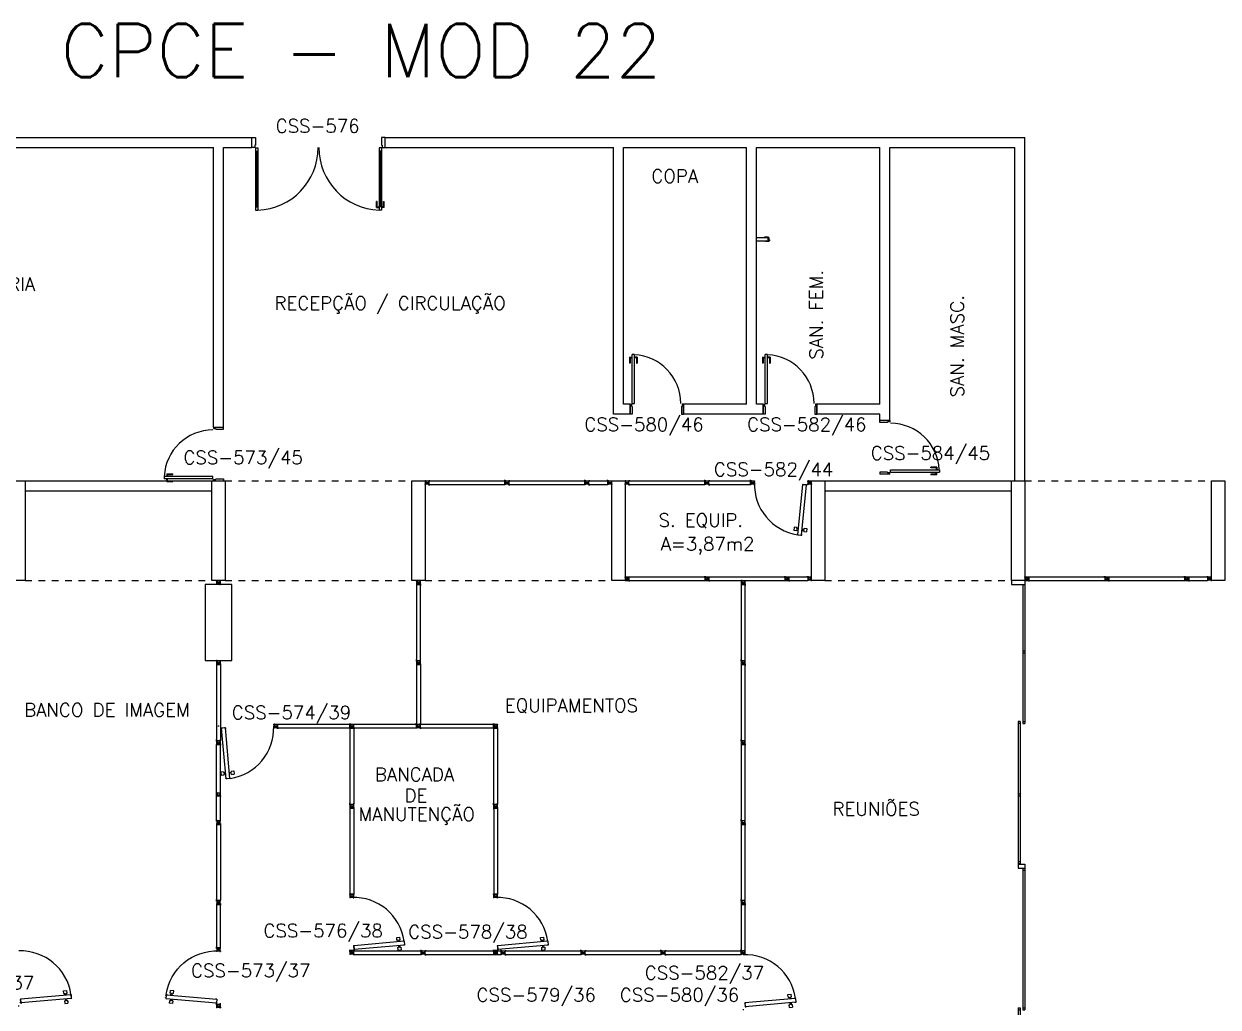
# Model space of a CAD drawing. Extents: x 0 to 244, y -71 to 76.
# Drawn here: x 102.15 to 120.07, y -17.63 to -2.88 of the extents above; entities that cross this region are included whole.
import ezdxf
from ezdxf.enums import TextEntityAlignment as Align

# ---------------------------------------------------------------- set-up
doc = ezdxf.new("R2010")
doc.units = 0
doc.header["$LTSCALE"] = 0.01
doc.header["$MEASUREMENT"] = 0
doc.linetypes.add('HIDDEN2', pattern=[0.1875, 0.125, -0.0625])
doc.layers.get('0').update_dxf_attribs({"linetype": 'CONTINUOUS'})
for name, color, linetype in [('ALV', 2, 'CONTINUOUS'), ('DIV', 2, 'CONTINUOUS'), ('ESQ', 1, 'CONTINUOUS'), ('ESTR', 3, 'CONTINUOUS'), ('MARCO', 3, 'CONTINUOUS'), ('PROJ', 1, 'HIDDEN2'), ('TEXTO', 2, 'CONTINUOUS'), ('TEXTO-ENDEREÇO', 2, 'CONTINUOUS'), ('USO', 2, 'CONTINUOUS')]:
    doc.layers.add(name, color=color, linetype=linetype)
doc.layers.get('0').freeze()
doc.styles.add('1', font='romans.shx')
doc.styles.add('UNB-100', font='simplex.shx', dxfattribs={"height": 0.2})
doc.styles.add('UNB-100-1', font='simplex.shx', dxfattribs={"height": 0.2})

# ---------------------------------------------------------------- blocks, each defined once
blk = doc.blocks.new('PILAR-SSN')
blk.add_lwpolyline([(0.197, -26.452), (0.197, -27.952), (-0.003, -27.952), (-0.003, -26.452)], close=True)
blk = doc.blocks.new('PLXD-SSN')
at = {"color": 2}
for p, q in [((-0.194, 0.727), (-0.233, 0.723)), ((-0.229, 0.673), (-0.233, 0.723)), ((-0.192, 0.712), (-0.194, 0.727)), ((-0.172, 0.786), (-0.161, 0.787)), ((-0.172, 0.786), (-0.171, 0.772)), ((-0.169, 0.772), (-0.171, 0.772)), ((-0.17, 0.784), (-0.114, 0.789)), ((-0.17, 0.784), (-0.103, 0.028)), ((-0.159, 0.792), (-0.161, 0.792)), ((-0.161, 0.792), (-0.161, 0.787)), ((-0.159, 0.792), (-0.159, 0.787)), ((-0.159, 0.787), (-0.126, 0.79)), ((-0.124, 0.795), (-0.126, 0.795)), ((-0.126, 0.795), (-0.126, 0.79)), ((-0.124, 0.795), (-0.124, 0.79)), ((-0.124, 0.79), (-0.112, 0.791)), ((-0.114, 0.789), (-0.046, 0.033)), ((-0.112, 0.791), (-0.11, 0.777)), ((-0.11, 0.777), (-0.112, 0.777)), ((-0.107, 0.719), (-0.079, 0.722)), ((-0.08, 0.737), (-0.041, 0.74)), ((-0.079, 0.722), (-0.08, 0.737)), ((-0.036, 0.691), (-0.041, 0.74)), ((-0.189, 0.677), (-0.229, 0.673)), ((-0.164, 0.714), (-0.192, 0.712)), ((-0.162, 0.694), (-0.19, 0.692)), ((-0.189, 0.677), (-0.19, 0.692)), ((-0.106, 0.7), (-0.077, 0.702)), ((-0.076, 0.687), (-0.077, 0.702)), ((-0.076, 0.687), (-0.036, 0.691)), ((-0.105, 0.026), (-0.106, 0.04)), ((-0.104, 0.04), (-0.106, 0.04)), ((-0.105, 0.026), (-0.093, 0.027)), ((-0.103, 0.028), (-0.046, 0.033)), ((-0.092, 0.022), (-0.093, 0.027)), ((-0.09, 0.022), (-0.092, 0.022)), ((-0.091, 0.027), (-0.058, 0.03)), ((-0.09, 0.022), (-0.091, 0.027)), ((-0.057, 0.025), (-0.058, 0.03)), ((-0.055, 0.025), (-0.057, 0.025)), ((-0.056, 0.03), (-0.044, 0.031)), ((-0.055, 0.025), (-0.056, 0.03)), ((-0.045, 0.045), (-0.047, 0.045)), ((-0.044, 0.031), (-0.045, 0.045))]:
    blk.add_line(p, q, dxfattribs=at)
for p, q in [((-0.008, 0), (0.006, 0)), ((0, 0.007), (0, -0.006))]:
    blk.add_line(p, q)
at = {"color": 1}
blk.add_arc((-0.064, 0.029), 0.764, 98.125, 182.1419, dxfattribs=at)
blk = doc.blocks.new('ESQCD-SSN')
for p, q in [((0, 0), (0, -0.06)), ((0.2, 0), (0.2, -2.143)), ((0, -0.06), (0.2, -0.06)), ((0.17, -0.06), (0.17, -2.143)), ((0.17, -1.056), (0.2, -1.056)), ((0.17, -1.086), (0.2, -1.086)), ((0.1, -2.113), (0.1, -4.253)), ((0.13, -2.113), (0.1, -2.113)), ((0.13, -2.143), (0.1, -2.143)), ((0.13, -2.113), (0.13, -4.253)), ((0.17, -2.113), (0.2, -2.113)), ((0.17, -2.143), (0.2, -2.143)), ((0.1, -3.199), (0.13, -3.199)), ((0.1, -3.229), (0.13, -3.229)), ((0.13, -4.223), (0.1, -4.223)), ((0.13, -4.253), (0.1, -4.253)), ((0.1, -4.256), (0.1, -4.316)), ((0.1, -4.256), (0.2, -4.256)), ((0.2, -4.256), (0.2, -6.443)), ((0.1, -4.316), (0.2, -4.316)), ((0.17, -4.316), (0.17, -6.443)), ((0.17, -4.346), (0.2, -4.346)), ((0.1, -6.413), (0.1, -8.571)), ((0.1, -6.413), (0.13, -6.413)), ((0.1, -6.443), (0.13, -6.443)), ((0.13, -6.413), (0.13, -8.571)), ((0.17, -6.413), (0.2, -6.413)), ((0.17, -6.443), (0.2, -6.443)), ((0.1, -7.485), (0.13, -7.485)), ((0.1, -7.515), (0.13, -7.515)), ((0.1, -8.541), (0.13, -8.541)), ((0.13, -8.571), (0.1, -8.571)), ((0.2, -8.541), (0.17, -8.541)), ((0.17, -8.541), (0.17, -10.694)), ((0.2, -8.571), (0.17, -8.571)), ((0.2, -8.541), (0.2, -10.694)), ((0.098, -10.694), (0.2, -10.694)), ((0.098, -10.755), (0.098, -10.694)), ((0.17, -10.664), (0.2, -10.664)), ((0.17, -10.694), (0.2, -10.694)), ((0.2, -10.694), (0.2, -10.755)), ((0.2, -10.755), (0.098, -10.755)), ((0.1, -10.755), (0.13, -10.755)), ((0.1, -10.755), (0.1, -12.882)), ((0.1, -10.785), (0.13, -10.785)), ((0.13, -10.755), (0.13, -12.882)), ((0.1, -11.77), (0.13, -11.77)), ((0.1, -11.8), (0.13, -11.8)), ((0.1, -12.852), (0.13, -12.852)), ((0.1, -12.882), (0.13, -12.882)), ((0.17, -12.852), (0.2, -12.852)), ((0.17, -12.852), (0.2, -12.852)), ((0.17, -12.852), (0.17, -14.95)), ((0.17, -12.882), (0.2, -12.882)), ((0.2, -12.852), (0.2, -12.887)), ((0.2, -12.887), (0.2, -15.019)), ((0, -14.95), (0, -15.019)), ((0.2, -14.95), (0, -14.95))]:
    blk.add_line(p, q)
blk = doc.blocks.new('DIV12-SSN')
for p, q in [((-0.005, 0), (0.005, 0)), ((0, -0.005), (0, 0.005)), ((0.024, 0.019), (0.028, 0.019)), ((0.024, 0.019), (0.024, 0.017)), ((0.024, 0.017), (0.028, 0.017)), ((0.028, 0.03), (0.043, 0.03)), ((0.028, 0.019), (0.028, 0.03)), ((0.028, -0.017), (0.028, 0.017)), ((0.03, 0.028), (1.169, 0.028)), ((0.03, -0.029), (0.03, 0.028)), ((0.043, 0.03), (0.043, 0.028)), ((1.157, 0.03), (1.157, 0.028)), ((1.171, 0.03), (1.157, 0.03)), ((1.169, -0.029), (1.169, 0.028)), ((1.171, 0.019), (1.171, 0.03)), ((1.176, 0.019), (1.171, 0.019)), ((1.176, 0.017), (1.171, 0.017)), ((1.171, -0.017), (1.171, 0.017)), ((1.176, 0.019), (1.176, 0.017)), ((1.195, 0), (1.205, 0)), ((1.2, -0.005), (1.2, 0.005)), ((0.024, -0.017), (0.028, -0.017)), ((0.024, -0.017), (0.024, -0.019)), ((0.024, -0.019), (0.028, -0.019)), ((0.028, -0.031), (0.028, -0.019)), ((0.028, -0.031), (0.043, -0.031)), ((0.03, -0.029), (1.169, -0.029)), ((0.043, -0.029), (0.043, -0.031)), ((1.157, -0.029), (1.157, -0.031)), ((1.171, -0.031), (1.157, -0.031)), ((1.176, -0.017), (1.171, -0.017)), ((1.176, -0.019), (1.171, -0.019)), ((1.171, -0.031), (1.171, -0.019)), ((1.176, -0.017), (1.176, -0.019))]:
    blk.add_line(p, q)
blk = doc.blocks.new('MTDIV-SSN')
for p, q in [((-0.0185, 0.0285), (-0.0285, 0.0285)), ((-0.0285, 0.0185), (-0.0285, 0.0285)), ((-0.0265, 0.0185), (-0.0285, 0.0185)), ((-0.0265, 0.0185), (-0.0265, 0.0265)), ((-0.0235, 0.0265), (-0.0265, 0.0265)), ((-0.0235, 0.0215), (-0.0235, 0.0265)), ((-0.0235, -0.0265), (-0.0235, 0.0265)), ((-0.0215, 0.0215), (-0.0235, 0.0215)), ((-0.0215, 0.0265), (-0.0215, 0.0235)), ((-0.0185, 0.0265), (-0.0215, 0.0265)), ((0.0215, 0.0235), (-0.0215, 0.0235)), ((-0.0215, 0.0215), (-0.0215, -0.0215)), ((0.0195, 0.0215), (-0.0195, 0.0215)), ((-0.0195, 0.0215), (-0.0195, -0.0195)), ((-0.0185, 0.0285), (-0.0185, 0.0265)), ((-0.0049, 0), (0.0049, 0)), ((0, 0.0049), (0, -0.0049)), ((0.0185, 0.0265), (0.0185, 0.0285)), ((0.0185, 0.0285), (0.0285, 0.0285)), ((0.0185, 0.0265), (0.0215, 0.0265)), ((0.0195, 0.0215), (0.0195, -0.0195)), ((0.0215, 0.0265), (0.0215, 0.0235)), ((0.0235, 0.0215), (0.0215, 0.0215)), ((0.0215, 0.0215), (0.0215, -0.0215)), ((0.0235, 0.0215), (0.0235, 0.0265)), ((0.0235, 0.0265), (0.0265, 0.0265)), ((0.0235, 0.0265), (0.0235, -0.0265)), ((0.0265, 0.0265), (0.0265, 0.0185)), ((0.0265, 0.0185), (0.0285, 0.0185)), ((0.0285, 0.0185), (0.0285, 0.0285)), ((-0.0285, -0.0185), (-0.0285, -0.0285)), ((-0.0265, -0.0185), (-0.0285, -0.0185)), ((-0.0185, -0.0285), (-0.0285, -0.0285)), ((-0.0265, -0.0265), (-0.0265, -0.0185)), ((-0.0235, -0.0265), (-0.0265, -0.0265)), ((-0.0235, -0.0215), (-0.0235, -0.0265)), ((-0.0075, -0.0215), (-0.0235, -0.0215)), ((-0.0215, -0.0265), (-0.0215, -0.0235)), ((0.0215, -0.0235), (-0.0215, -0.0235)), ((-0.0185, -0.0265), (-0.0215, -0.0265)), ((-0.0095, -0.0195), (-0.0195, -0.0195)), ((-0.0185, -0.0285), (-0.0185, -0.0265)), ((-0.0095, -0.0195), (-0.0095, -0.0115)), ((-0.0075, -0.0115), (-0.0095, -0.0115)), ((-0.0075, -0.0215), (-0.0075, -0.0115)), ((-0.0055, -0.0135), (-0.0075, -0.0135)), ((-0.0055, -0.0215), (-0.0055, -0.0135)), ((0.0055, -0.0215), (-0.0055, -0.0215)), ((0.0055, -0.0215), (0.0055, -0.0135)), ((0.0075, -0.0135), (0.0055, -0.0135)), ((0.0075, -0.0215), (0.0075, -0.0115)), ((0.0095, -0.0115), (0.0075, -0.0115)), ((0.0235, -0.0215), (0.0075, -0.0215)), ((0.0095, -0.0195), (0.0095, -0.0115)), ((0.0195, -0.0195), (0.0095, -0.0195)), ((0.0185, -0.0265), (0.0185, -0.0285)), ((0.0185, -0.0265), (0.0215, -0.0265)), ((0.0185, -0.0285), (0.0285, -0.0285)), ((0.0215, -0.0265), (0.0215, -0.0235)), ((0.0235, -0.0215), (0.0235, -0.0265)), ((0.0235, -0.0265), (0.0265, -0.0265)), ((0.0265, -0.0185), (0.0265, -0.0265)), ((0.0265, -0.0185), (0.0285, -0.0185)), ((0.0285, -0.0185), (0.0285, -0.0285))]:
    blk.add_line(p, q)
blk = doc.blocks.new('PE80-SSN')
at = {"color": 2}
for p, q in [((0.075, 0), (-0.075, 0)), ((-0.075, -0.03), (-0.075, 0)), ((0.075, 0), (0.075, -0.02)), ((0.04, -0.03), (-0.075, -0.03)), ((0.075, -0.02), (0.04, -0.02)), ((0.04, -0.03), (0.04, -0.02)), ((0.085, -0.03), (0.817, -0.03)), ((0.085, -0.03), (0.085, -0.065)), ((0.085, -0.065), (0.817, -0.065)), ((0.817, -0.065), (0.817, -0.03))]:
    blk.add_line(p, q, dxfattribs=at)
at = {"color": 1}
for p, q in [((0.777, 0.01), (0.687, 0.01)), ((0.687, 0), (0.687, 0.01)), ((0.777, 0.01), (0.777, -0.03)), ((0.767, 0), (0.687, 0)), ((0.767, -0.095), (0.687, -0.095)), ((0.687, -0.095), (0.687, -0.105)), ((0.777, -0.105), (0.687, -0.105)), ((0.767, 0), (0.767, -0.03)), ((0.767, -0.095), (0.767, -0.065)), ((0.777, -0.105), (0.777, -0.065))]:
    blk.add_line(p, q, dxfattribs=at)
for p, q in [((0.04, -0.771), (-0.075, -0.771)), ((-0.075, -0.771), (-0.075, -0.801)), ((0.075, -0.801), (-0.075, -0.801)), ((0.075, -0.802), (-0.075, -0.802)), ((0.04, -0.771), (0.04, -0.781)), ((0.075, -0.781), (0.04, -0.781)), ((0.075, -0.801), (0.075, -0.781))]:
    blk.add_line(p, q)
blk.add_arc((0.085, -0.03), 0.731, 270, 357.3429, dxfattribs=at)
blk = doc.blocks.new('PFDP-SSN')
for p, q in [((-1.945, 0.156), (-1.945, 1.09)), ((-1.945, 1.09), (-1.91, 1.09)), ((-1.91, 0.156), (-1.91, 1.09)), ((-0.09, 0.155), (-0.09, 1.09)), ((-0.055, 1.09), (-0.09, 1.09)), ((-0.055, 0.155), (-0.055, 1.09)), ((-1.945, 1.04), (-1.91, 1.04)), ((-1.928, 0.206), (-1.928, 1.04)), ((-0.055, 1.04), (-0.09, 1.04)), ((-0.072, 0.205), (-0.072, 1.04)), ((-1.945, 0.206), (-1.91, 0.206)), ((-0.055, 0.205), (-0.09, 0.205)), ((-1.955, 0.15), (-2, 0.15)), ((-2, 0.15), (-2, 0)), ((-2, 0), (-1.945, 0)), ((-1.955, 0.115), (-1.955, 0.15)), ((-1.945, 0.115), (-1.955, 0.115)), ((-1.945, 0.156), (-1.91, 0.156)), ((-1.945, 0), (-1.945, 0.115)), ((-0.055, 0.155), (-0.09, 0.155)), ((-0.055, 0), (-0.055, 0.115)), ((-0.055, 0.115), (-0.045, 0.115)), ((0, 0), (-0.055, 0)), ((-0.045, 0.115), (-0.045, 0.15)), ((-0.045, 0.15), (0, 0.15)), ((0, 0.15), (0, 0))]:
    blk.add_line(p, q)
for centre, start, end in [((-1.945, 0.15), 0, 87.8662), ((-0.055, 0.15), 92.1338, 180)]:
    blk.add_arc(centre, 0.94, start, end)
blk = doc.blocks.new('PLXE-SSN')
for p, q in [((0.043, 0.69), (0.048, 0.74)), ((0.121, 0.788), (0.047, 0.032)), ((0.087, 0.736), (0.048, 0.74)), ((0.086, 0.721), (0.087, 0.736)), ((0.114, 0.718), (0.086, 0.721)), ((0.178, 0.782), (0.103, 0.027)), ((0.119, 0.79), (0.118, 0.776)), ((0.118, 0.776), (0.12, 0.776)), ((0.131, 0.789), (0.119, 0.79)), ((0.178, 0.782), (0.121, 0.788)), ((0.131, 0.794), (0.133, 0.794)), ((0.131, 0.794), (0.131, 0.789)), ((0.133, 0.794), (0.133, 0.789)), ((0.166, 0.786), (0.133, 0.789)), ((0.166, 0.791), (0.168, 0.79)), ((0.166, 0.791), (0.166, 0.786)), ((0.168, 0.79), (0.168, 0.785)), ((0.18, 0.784), (0.168, 0.785)), ((0.176, 0.77), (0.178, 0.77)), ((0.18, 0.784), (0.178, 0.77)), ((0.199, 0.71), (0.2, 0.725)), ((0.2, 0.725), (0.24, 0.721)), ((0.235, 0.671), (0.24, 0.721)), ((0.082, 0.686), (0.043, 0.69)), ((0.082, 0.686), (0.084, 0.701)), ((0.112, 0.698), (0.084, 0.701)), ((0.169, 0.693), (0.197, 0.69)), ((0.171, 0.713), (0.199, 0.71)), ((0.195, 0.675), (0.197, 0.69)), ((0.195, 0.675), (0.235, 0.671)), ((-0.008, 0), (0.008, 0)), ((0, 0.006), (0, -0.007)), ((0.044, 0.031), (0.046, 0.045)), ((0.056, 0.029), (0.044, 0.031)), ((0.046, 0.045), (0.048, 0.045)), ((0.103, 0.027), (0.047, 0.032)), ((0.056, 0.024), (0.056, 0.029)), ((0.056, 0.024), (0.058, 0.024)), ((0.091, 0.026), (0.058, 0.029)), ((0.058, 0.024), (0.058, 0.029)), ((0.091, 0.021), (0.091, 0.026)), ((0.091, 0.021), (0.093, 0.021)), ((0.105, 0.025), (0.093, 0.026)), ((0.093, 0.021), (0.093, 0.026)), ((0.104, 0.039), (0.106, 0.039)), ((0.105, 0.025), (0.106, 0.039))]:
    blk.add_line(p, q)
blk.add_arc((0.065, 0.028), 0.764, 357.9063, 81.358)
blk = doc.blocks.new('PD80-SSN')
for p, q in [((-0.777, 0.01), (-0.777, -0.03)), ((-0.777, 0.01), (-0.687, 0.01)), ((-0.687, 0), (-0.687, 0.01)), ((-0.075, 0), (0.075, 0)), ((-0.075, 0), (-0.075, -0.02)), ((0.075, -0.03), (0.075, 0)), ((-0.817, -0.065), (-0.817, -0.03)), ((-0.085, -0.03), (-0.817, -0.03)), ((-0.085, -0.065), (-0.817, -0.065)), ((-0.777, -0.105), (-0.777, -0.065)), ((-0.777, -0.105), (-0.687, -0.105)), ((-0.767, 0), (-0.767, -0.03)), ((-0.767, 0), (-0.687, 0)), ((-0.767, -0.095), (-0.767, -0.065)), ((-0.767, -0.095), (-0.687, -0.095)), ((-0.687, -0.095), (-0.687, -0.105)), ((-0.085, -0.03), (-0.085, -0.065)), ((-0.075, -0.02), (-0.04, -0.02)), ((-0.04, -0.03), (-0.04, -0.02)), ((-0.04, -0.03), (0.075, -0.03)), ((-0.075, -0.781), (-0.04, -0.781)), ((-0.075, -0.801), (-0.075, -0.781)), ((-0.075, -0.801), (0.075, -0.801)), ((-0.075, -0.802), (0.075, -0.802)), ((-0.04, -0.771), (0.075, -0.771)), ((-0.04, -0.771), (-0.04, -0.781)), ((0.075, -0.771), (0.075, -0.801))]:
    blk.add_line(p, q)
blk.add_arc((-0.085, -0.03), 0.731, 182.6571, 270)

msp = doc.modelspace()

# ---------------------------------------------------------------- linework, layer by layer
at = {"layer": 'ALV'}
for p, q in [((95.972, -4.582), (105.572, -4.582)), ((105.572, -4.732), (105.572, -4.582)), ((107.572, -4.582), (117.172, -4.582)), ((107.572, -4.732), (107.572, -4.582)), ((117.172, -9.732), (117.172, -4.582)), ((95.972, -4.732), (104.997, -4.732)), ((104.997, -8.931), (104.997, -4.732)), ((105.147, -8.931), (105.147, -4.732)), ((105.147, -4.732), (105.572, -4.732)), ((107.572, -4.732), (110.997, -4.732)), ((110.997, -8.732), (110.997, -4.732)), ((111.147, -4.732), (112.997, -4.732)), ((111.147, -8.582), (111.147, -4.732)), ((112.997, -8.582), (112.997, -4.732)), ((113.147, -8.582), (113.147, -4.732)), ((113.147, -4.732), (114.997, -4.732)), ((114.997, -8.582), (114.997, -4.732)), ((115.147, -8.831), (115.147, -4.732)), ((115.147, -4.732), (117.022, -4.732)), ((117.022, -9.732), (117.022, -4.732)), ((111.247, -8.582), (111.147, -8.582)), ((111.247, -8.732), (111.247, -8.582)), ((112.997, -8.582), (112.049, -8.582)), ((112.049, -8.732), (112.049, -8.582)), ((113.247, -8.582), (113.147, -8.582)), ((113.247, -8.732), (113.247, -8.582)), ((114.997, -8.582), (114.049, -8.582)), ((114.049, -8.732), (114.049, -8.582)), ((111.247, -8.732), (110.997, -8.732)), ((113.247, -8.732), (112.049, -8.732)), ((114.997, -8.732), (114.049, -8.732)), ((114.997, -8.831), (114.997, -8.732)), ((115.147, -8.831), (114.997, -8.831)), ((102.172, -9.732), (104.972, -9.732)), ((114.172, -9.732), (116.972, -9.732)), ((115.147, -9.732), (116.972, -9.732)), ((102.172, -9.882), (104.972, -9.882)), ((114.172, -9.882), (116.972, -9.882)), ((114.172, -9.882), (116.972, -9.882))]:
    msp.add_line(p, q, dxfattribs=at)
at = {"layer": 'DIV'}
for p, q in [((113.147, -6.082), (113.317, -6.082)), ((113.317, -6.082), (113.317, -6.132)), ((113.147, -6.132), (113.317, -6.132)), ((110.596, -9.761), (110.606, -9.761)), ((110.601, -9.766), (110.601, -9.756)), ((110.624, -9.743), (110.629, -9.743)), ((110.624, -9.743), (110.624, -9.745)), ((110.624, -9.745), (110.629, -9.745)), ((110.624, -9.778), (110.629, -9.778)), ((110.624, -9.778), (110.624, -9.78)), ((110.624, -9.78), (110.629, -9.78)), ((110.629, -9.731), (110.644, -9.731)), ((110.629, -9.743), (110.629, -9.731)), ((110.629, -9.778), (110.629, -9.745)), ((110.629, -9.792), (110.629, -9.78)), ((110.629, -9.792), (110.644, -9.792)), ((110.631, -9.733), (110.913, -9.733)), ((110.631, -9.79), (110.631, -9.733)), ((110.631, -9.79), (110.913, -9.79)), ((110.644, -9.731), (110.644, -9.733)), ((110.644, -9.79), (110.644, -9.792)), ((110.901, -9.731), (110.901, -9.733)), ((110.915, -9.731), (110.901, -9.731)), ((110.901, -9.79), (110.901, -9.792)), ((110.915, -9.792), (110.901, -9.792)), ((110.913, -9.79), (110.913, -9.733)), ((110.915, -9.743), (110.915, -9.731)), ((110.92, -9.743), (110.915, -9.743)), ((110.92, -9.745), (110.915, -9.745)), ((110.915, -9.778), (110.915, -9.745)), ((110.92, -9.778), (110.915, -9.778)), ((110.92, -9.78), (110.915, -9.78)), ((110.915, -9.792), (110.915, -9.78)), ((110.92, -9.743), (110.92, -9.745)), ((110.92, -9.778), (110.92, -9.78)), ((110.938, -9.761), (110.949, -9.761)), ((110.943, -9.766), (110.943, -9.756)), ((112.396, -9.761), (112.406, -9.761)), ((112.401, -9.766), (112.401, -9.756)), ((112.424, -9.743), (112.429, -9.743)), ((112.424, -9.743), (112.424, -9.745)), ((112.424, -9.745), (112.429, -9.745)), ((112.424, -9.778), (112.429, -9.778)), ((112.424, -9.778), (112.424, -9.78)), ((112.424, -9.78), (112.429, -9.78)), ((112.429, -9.731), (112.444, -9.731)), ((112.429, -9.743), (112.429, -9.731)), ((112.429, -9.778), (112.429, -9.745)), ((112.429, -9.792), (112.429, -9.78)), ((112.429, -9.792), (112.444, -9.792)), ((112.431, -9.79), (112.431, -9.733)), ((112.431, -9.733), (113.056, -9.733)), ((112.431, -9.79), (113.056, -9.79)), ((112.444, -9.731), (112.444, -9.733)), ((112.444, -9.79), (112.444, -9.792)), ((113.044, -9.731), (113.044, -9.733)), ((113.058, -9.731), (113.044, -9.731)), ((113.044, -9.79), (113.044, -9.792)), ((113.058, -9.792), (113.044, -9.792)), ((113.056, -9.79), (113.056, -9.733)), ((113.058, -9.743), (113.058, -9.731)), ((113.063, -9.743), (113.058, -9.743)), ((113.063, -9.745), (113.058, -9.745)), ((113.058, -9.778), (113.058, -9.745)), ((113.063, -9.778), (113.058, -9.778)), ((113.063, -9.78), (113.058, -9.78)), ((113.058, -9.792), (113.058, -9.78)), ((113.063, -9.743), (113.063, -9.745)), ((113.063, -9.778), (113.063, -9.78)), ((113.082, -9.761), (113.092, -9.761)), ((113.082, -9.761), (113.092, -9.761)), ((113.087, -9.766), (113.087, -9.756)), ((113.087, -9.766), (113.087, -9.756)), ((113.596, -11.204), (113.606, -11.204)), ((113.601, -11.199), (113.601, -11.209)), ((113.624, -11.187), (113.624, -11.185)), ((113.624, -11.185), (113.629, -11.185)), ((113.624, -11.187), (113.629, -11.187)), ((113.624, -11.222), (113.624, -11.22)), ((113.624, -11.22), (113.629, -11.22)), ((113.624, -11.222), (113.629, -11.222)), ((113.629, -11.173), (113.629, -11.185)), ((113.629, -11.173), (113.644, -11.173)), ((113.629, -11.187), (113.629, -11.22)), ((113.629, -11.222), (113.629, -11.234)), ((113.629, -11.234), (113.644, -11.234)), ((113.631, -11.175), (113.631, -11.232)), ((113.631, -11.175), (113.913, -11.175)), ((113.631, -11.232), (113.913, -11.232)), ((113.644, -11.175), (113.644, -11.173)), ((113.644, -11.234), (113.644, -11.232)), ((113.915, -11.173), (113.901, -11.173)), ((113.901, -11.175), (113.901, -11.173)), ((113.901, -11.234), (113.901, -11.232)), ((113.915, -11.234), (113.901, -11.234)), ((113.913, -11.175), (113.913, -11.232)), ((113.915, -11.173), (113.915, -11.185)), ((113.92, -11.185), (113.915, -11.185)), ((113.92, -11.187), (113.915, -11.187)), ((113.915, -11.187), (113.915, -11.22)), ((113.92, -11.22), (113.915, -11.22)), ((113.92, -11.222), (113.915, -11.222)), ((113.915, -11.222), (113.915, -11.234)), ((113.92, -11.187), (113.92, -11.185)), ((113.92, -11.222), (113.92, -11.22)), ((113.938, -11.204), (113.949, -11.204)), ((113.943, -11.199), (113.943, -11.209)), ((119.596, -11.204), (119.606, -11.204)), ((119.601, -11.199), (119.601, -11.209)), ((119.624, -11.185), (119.629, -11.185)), ((119.624, -11.187), (119.624, -11.185)), ((119.624, -11.187), (119.629, -11.187)), ((119.624, -11.22), (119.629, -11.22)), ((119.624, -11.222), (119.624, -11.22)), ((119.624, -11.222), (119.629, -11.222)), ((119.629, -11.173), (119.644, -11.173)), ((119.629, -11.173), (119.629, -11.185)), ((119.629, -11.187), (119.629, -11.22)), ((119.629, -11.222), (119.629, -11.234)), ((119.629, -11.234), (119.644, -11.234)), ((119.631, -11.175), (119.913, -11.175)), ((119.631, -11.175), (119.631, -11.232)), ((119.631, -11.232), (119.913, -11.232)), ((119.644, -11.175), (119.644, -11.173)), ((119.644, -11.234), (119.644, -11.232)), ((119.901, -11.175), (119.901, -11.173)), ((119.915, -11.173), (119.901, -11.173)), ((119.901, -11.234), (119.901, -11.232)), ((119.915, -11.234), (119.901, -11.234)), ((119.913, -11.175), (119.913, -11.232)), ((119.915, -11.173), (119.915, -11.185)), ((119.92, -11.185), (119.915, -11.185)), ((119.915, -11.187), (119.915, -11.22)), ((119.92, -11.187), (119.915, -11.187)), ((119.92, -11.22), (119.915, -11.22)), ((119.915, -11.222), (119.915, -11.234)), ((119.92, -11.222), (119.915, -11.222)), ((119.92, -11.187), (119.92, -11.185)), ((119.92, -11.222), (119.92, -11.22)), ((119.938, -11.204), (119.949, -11.204)), ((119.943, -11.199), (119.943, -11.209)), ((108.042, -12.489), (108.042, -12.504)), ((108.042, -12.489), (108.054, -12.489)), ((108.044, -12.504), (108.042, -12.504)), ((108.044, -12.491), (108.044, -13.385)), ((108.044, -12.491), (108.101, -12.491)), ((108.054, -12.484), (108.054, -12.489)), ((108.056, -12.484), (108.054, -12.484)), ((108.056, -12.484), (108.056, -12.489)), ((108.056, -12.489), (108.089, -12.489)), ((108.067, -12.461), (108.077, -12.461)), ((108.072, -12.456), (108.072, -12.466)), ((108.089, -12.484), (108.089, -12.489)), ((108.091, -12.484), (108.089, -12.484)), ((108.091, -12.484), (108.091, -12.489)), ((108.091, -12.489), (108.103, -12.489)), ((108.101, -12.491), (108.101, -13.385)), ((108.103, -12.504), (108.101, -12.504)), ((108.103, -12.489), (108.103, -12.504)), ((105.925, -13.416), (105.936, -13.416)), ((105.93, -13.421), (105.93, -13.411)), ((105.954, -13.397), (105.959, -13.397)), ((105.954, -13.397), (105.954, -13.399)), ((105.954, -13.399), (105.959, -13.399)), ((105.954, -13.432), (105.959, -13.432)), ((105.954, -13.432), (105.954, -13.434)), ((105.954, -13.434), (105.959, -13.434)), ((105.959, -13.385), (105.973, -13.385)), ((105.959, -13.397), (105.959, -13.385)), ((105.959, -13.432), (105.959, -13.399)), ((105.959, -13.446), (105.959, -13.434)), ((105.961, -13.387), (107.043, -13.387)), ((105.961, -13.444), (105.961, -13.387)), ((105.973, -13.385), (105.973, -13.387)), ((107.031, -13.385), (107.031, -13.387)), ((107.045, -13.385), (107.031, -13.385)), ((107.043, -13.444), (107.043, -13.387)), ((107.045, -13.397), (107.045, -13.385)), ((107.05, -13.397), (107.045, -13.397)), ((107.05, -13.399), (107.045, -13.399)), ((107.045, -13.432), (107.045, -13.399)), ((107.05, -13.432), (107.045, -13.432)), ((107.05, -13.434), (107.045, -13.434)), ((107.045, -13.446), (107.045, -13.434)), ((107.05, -13.397), (107.05, -13.399)), ((107.05, -13.432), (107.05, -13.434)), ((107.068, -13.416), (107.079, -13.416)), ((107.068, -13.416), (107.079, -13.416)), ((107.074, -13.421), (107.074, -13.411)), ((107.074, -13.421), (107.074, -13.411)), ((107.097, -13.397), (107.102, -13.397)), ((107.097, -13.397), (107.097, -13.399)), ((107.097, -13.399), (107.102, -13.399)), ((107.097, -13.432), (107.102, -13.432)), ((107.097, -13.432), (107.097, -13.434)), ((107.097, -13.434), (107.102, -13.434)), ((107.102, -13.385), (107.116, -13.385)), ((107.102, -13.397), (107.102, -13.385)), ((107.102, -13.432), (107.102, -13.399)), ((107.102, -13.446), (107.102, -13.434)), ((107.104, -13.387), (108.042, -13.387)), ((107.104, -13.444), (107.104, -13.387)), ((107.116, -13.385), (107.116, -13.387)), ((108.03, -13.385), (108.03, -13.387)), ((108.044, -13.385), (108.03, -13.385)), ((108.044, -13.373), (108.042, -13.373)), ((108.042, -13.387), (108.042, -13.373)), ((108.044, -13.373), (108.042, -13.373)), ((108.042, -13.387), (108.042, -13.373)), ((108.042, -13.444), (108.042, -13.387)), ((108.042, -13.387), (108.054, -13.387)), ((108.042, -13.387), (108.054, -13.387)), ((108.044, -13.397), (108.044, -13.385)), ((108.044, -13.385), (108.101, -13.385)), ((108.044, -13.385), (108.101, -13.385)), ((108.049, -13.397), (108.044, -13.397)), ((108.049, -13.399), (108.044, -13.399)), ((108.044, -13.432), (108.044, -13.399)), ((108.049, -13.432), (108.044, -13.432)), ((108.049, -13.434), (108.044, -13.434)), ((108.044, -13.446), (108.044, -13.434)), ((108.049, -13.397), (108.049, -13.399)), ((108.049, -13.432), (108.049, -13.434)), ((108.054, -13.392), (108.054, -13.387)), ((108.054, -13.392), (108.054, -13.387)), ((108.056, -13.392), (108.054, -13.392)), ((108.056, -13.392), (108.054, -13.392)), ((108.056, -13.387), (108.089, -13.387)), ((108.056, -13.392), (108.056, -13.387)), ((108.056, -13.387), (108.089, -13.387)), ((108.056, -13.392), (108.056, -13.387)), ((108.067, -13.416), (108.078, -13.416)), ((108.067, -13.416), (108.078, -13.416)), ((108.072, -13.421), (108.072, -13.411)), ((108.072, -13.411), (108.072, -13.421)), ((108.089, -13.392), (108.089, -13.387)), ((108.089, -13.392), (108.089, -13.387)), ((108.091, -13.392), (108.089, -13.392)), ((108.091, -13.392), (108.089, -13.392)), ((108.091, -13.387), (108.103, -13.387)), ((108.091, -13.392), (108.091, -13.387)), ((108.091, -13.387), (108.103, -13.387)), ((108.091, -13.392), (108.091, -13.387)), ((108.096, -13.397), (108.101, -13.397)), ((108.096, -13.397), (108.096, -13.399)), ((108.096, -13.399), (108.101, -13.399)), ((108.096, -13.432), (108.101, -13.432)), ((108.096, -13.432), (108.096, -13.434)), ((108.096, -13.434), (108.101, -13.434)), ((108.103, -13.373), (108.101, -13.373)), ((108.103, -13.373), (108.101, -13.373)), ((108.101, -13.385), (108.115, -13.385)), ((108.101, -13.397), (108.101, -13.385)), ((108.101, -13.432), (108.101, -13.399)), ((108.101, -13.446), (108.101, -13.434)), ((108.103, -13.387), (108.103, -13.373)), ((108.103, -13.387), (108.103, -13.373)), ((108.103, -13.387), (109.2, -13.387)), ((108.103, -13.444), (108.103, -13.387)), ((108.115, -13.385), (108.115, -13.387)), ((109.188, -13.385), (109.188, -13.387)), ((109.202, -13.385), (109.188, -13.385)), ((109.2, -13.444), (109.2, -13.387)), ((109.202, -13.397), (109.202, -13.385)), ((109.207, -13.397), (109.202, -13.397)), ((109.207, -13.399), (109.202, -13.399)), ((109.202, -13.432), (109.202, -13.399)), ((109.207, -13.432), (109.202, -13.432)), ((109.207, -13.434), (109.202, -13.434)), ((109.202, -13.446), (109.202, -13.434)), ((109.207, -13.397), (109.207, -13.399)), ((109.207, -13.432), (109.207, -13.434)), ((109.225, -13.416), (109.236, -13.416)), ((109.231, -13.421), (109.231, -13.411)), ((105.959, -13.446), (105.973, -13.446)), ((105.961, -13.444), (107.043, -13.444)), ((105.973, -13.444), (105.973, -13.446)), ((107.031, -13.444), (107.031, -13.446)), ((107.045, -13.446), (107.031, -13.446)), ((107.102, -13.446), (107.116, -13.446)), ((107.104, -13.444), (108.042, -13.444)), ((107.116, -13.444), (107.116, -13.446)), ((108.03, -13.444), (108.03, -13.446)), ((108.044, -13.446), (108.03, -13.446)), ((108.101, -13.446), (108.115, -13.446)), ((108.103, -13.444), (109.2, -13.444)), ((108.115, -13.444), (108.115, -13.446)), ((109.188, -13.444), (109.188, -13.446)), ((109.202, -13.446), (109.188, -13.446)), ((107.042, -14.645), (107.054, -14.645)), ((107.042, -14.645), (107.042, -14.66)), ((107.044, -14.66), (107.042, -14.66)), ((107.044, -14.647), (107.044, -15.941)), ((107.044, -14.647), (107.101, -14.647)), ((107.056, -14.64), (107.054, -14.64)), ((107.054, -14.64), (107.054, -14.645)), ((107.056, -14.64), (107.056, -14.645)), ((107.056, -14.645), (107.089, -14.645)), ((107.067, -14.617), (107.077, -14.617)), ((107.072, -14.612), (107.072, -14.622)), ((107.091, -14.64), (107.089, -14.64)), ((107.089, -14.64), (107.089, -14.645)), ((107.091, -14.64), (107.091, -14.645)), ((107.091, -14.645), (107.103, -14.645)), ((107.101, -14.647), (107.101, -15.941)), ((107.103, -14.66), (107.101, -14.66)), ((107.103, -14.645), (107.103, -14.66)), ((109.199, -14.645), (109.199, -14.66)), ((109.199, -14.645), (109.211, -14.645)), ((109.201, -14.66), (109.199, -14.66)), ((109.201, -14.647), (109.201, -15.941)), ((109.201, -14.647), (109.258, -14.647)), ((109.211, -14.64), (109.211, -14.645)), ((109.213, -14.64), (109.211, -14.64)), ((109.213, -14.64), (109.213, -14.645)), ((109.213, -14.645), (109.246, -14.645)), ((109.224, -14.617), (109.234, -14.617)), ((109.229, -14.612), (109.229, -14.622)), ((109.246, -14.64), (109.246, -14.645)), ((109.248, -14.64), (109.246, -14.64)), ((109.248, -14.64), (109.248, -14.645)), ((109.248, -14.645), (109.26, -14.645)), ((109.258, -14.647), (109.258, -15.941)), ((109.26, -14.66), (109.258, -14.66)), ((109.26, -14.645), (109.26, -14.66)), ((105.042, -16.089), (105.042, -16.104)), ((105.042, -16.089), (105.054, -16.089)), ((105.044, -16.104), (105.042, -16.104)), ((105.044, -16.739), (105.044, -16.091)), ((105.044, -16.091), (105.101, -16.091)), ((105.054, -16.084), (105.054, -16.089)), ((105.056, -16.084), (105.054, -16.084)), ((105.056, -16.084), (105.056, -16.089)), ((105.056, -16.089), (105.089, -16.089)), ((105.067, -16.061), (105.077, -16.061)), ((105.072, -16.066), (105.072, -16.056)), ((105.089, -16.084), (105.089, -16.089)), ((105.091, -16.084), (105.089, -16.084)), ((105.091, -16.084), (105.091, -16.089)), ((105.091, -16.089), (105.103, -16.089)), ((105.101, -16.739), (105.101, -16.091)), ((105.103, -16.104), (105.101, -16.104)), ((105.103, -16.089), (105.103, -16.104)), ((112.913, -16.089), (112.913, -16.104)), ((112.913, -16.089), (112.925, -16.089)), ((112.915, -16.104), (112.913, -16.104)), ((112.915, -16.091), (112.915, -16.785)), ((112.915, -16.091), (112.972, -16.091)), ((112.925, -16.084), (112.925, -16.089)), ((112.927, -16.084), (112.925, -16.084)), ((112.927, -16.084), (112.927, -16.089)), ((112.927, -16.089), (112.96, -16.089)), ((112.939, -16.061), (112.949, -16.061)), ((112.944, -16.056), (112.944, -16.066)), ((112.96, -16.084), (112.96, -16.089)), ((112.962, -16.084), (112.96, -16.084)), ((112.962, -16.084), (112.962, -16.089)), ((112.962, -16.089), (112.974, -16.089)), ((112.972, -16.091), (112.972, -16.785)), ((112.974, -16.104), (112.972, -16.104)), ((112.974, -16.089), (112.974, -16.104)), ((105.044, -16.727), (105.042, -16.727)), ((105.042, -16.741), (105.042, -16.727)), ((105.042, -16.741), (105.054, -16.741)), ((105.044, -16.739), (105.101, -16.739)), ((105.054, -16.746), (105.054, -16.741)), ((105.056, -16.746), (105.054, -16.746)), ((105.056, -16.741), (105.089, -16.741)), ((105.056, -16.746), (105.056, -16.741)), ((105.067, -16.77), (105.077, -16.77)), ((105.072, -16.775), (105.072, -16.765)), ((105.072, -16.775), (105.072, -16.765)), ((105.089, -16.746), (105.089, -16.741)), ((105.091, -16.746), (105.089, -16.746)), ((105.091, -16.741), (105.103, -16.741)), ((105.091, -16.746), (105.091, -16.741)), ((105.103, -16.727), (105.101, -16.727)), ((105.103, -16.741), (105.103, -16.727)), ((107.041, -16.773), (107.043, -16.773)), ((107.041, -16.787), (107.041, -16.773)), ((107.053, -16.787), (107.041, -16.787)), ((107.1, -16.785), (107.043, -16.785)), ((107.053, -16.792), (107.053, -16.787)), ((107.053, -16.792), (107.055, -16.792)), ((107.055, -16.792), (107.055, -16.787)), ((107.088, -16.787), (107.055, -16.787)), ((107.067, -16.816), (107.077, -16.816)), ((107.077, -16.816), (107.067, -16.816)), ((107.067, -16.816), (107.077, -16.816)), ((107.072, -16.811), (107.072, -16.821)), ((107.072, -16.821), (107.072, -16.811)), ((107.072, -16.821), (107.072, -16.811)), ((107.088, -16.792), (107.088, -16.787)), ((107.088, -16.792), (107.09, -16.792)), ((107.09, -16.792), (107.09, -16.787)), ((107.102, -16.787), (107.09, -16.787)), ((107.095, -16.797), (107.1, -16.797)), ((107.095, -16.797), (107.095, -16.799)), ((107.095, -16.799), (107.1, -16.799)), ((107.095, -16.832), (107.1, -16.832)), ((107.095, -16.832), (107.095, -16.834)), ((107.095, -16.834), (107.1, -16.834)), ((107.1, -16.773), (107.102, -16.773)), ((107.1, -16.785), (107.115, -16.785)), ((107.1, -16.797), (107.1, -16.785)), ((107.1, -16.832), (107.1, -16.799)), ((107.1, -16.846), (107.1, -16.834)), ((107.102, -16.787), (107.102, -16.773)), ((107.102, -16.787), (108.113, -16.787)), ((107.102, -16.844), (107.102, -16.787)), ((107.102, -16.844), (108.113, -16.844)), ((107.115, -16.785), (107.115, -16.787)), ((107.115, -16.844), (107.115, -16.846)), ((108.101, -16.785), (108.101, -16.787)), ((108.115, -16.785), (108.101, -16.785)), ((108.101, -16.844), (108.101, -16.846)), ((108.113, -16.844), (108.113, -16.787)), ((108.115, -16.797), (108.115, -16.785)), ((108.12, -16.797), (108.115, -16.797)), ((108.12, -16.799), (108.115, -16.799)), ((108.115, -16.832), (108.115, -16.799)), ((108.12, -16.832), (108.115, -16.832)), ((108.12, -16.834), (108.115, -16.834)), ((108.115, -16.846), (108.115, -16.834)), ((108.12, -16.797), (108.12, -16.799)), ((108.12, -16.832), (108.12, -16.834)), ((108.139, -16.816), (108.149, -16.816)), ((108.144, -16.821), (108.144, -16.811)), ((109.198, -16.787), (109.198, -16.773)), ((109.198, -16.773), (109.2, -16.773)), ((109.21, -16.787), (109.198, -16.787)), ((109.257, -16.785), (109.2, -16.785)), ((109.21, -16.792), (109.21, -16.787)), ((109.21, -16.792), (109.212, -16.792)), ((109.245, -16.787), (109.212, -16.787)), ((109.212, -16.792), (109.212, -16.787)), ((109.224, -16.816), (109.234, -16.816)), ((109.234, -16.816), (109.224, -16.816)), ((109.224, -16.816), (109.234, -16.816)), ((109.229, -16.821), (109.229, -16.811)), ((109.229, -16.821), (109.229, -16.811)), ((109.229, -16.811), (109.229, -16.821)), ((109.245, -16.792), (109.245, -16.787)), ((109.245, -16.792), (109.247, -16.792)), ((109.259, -16.787), (109.247, -16.787)), ((109.247, -16.792), (109.247, -16.787)), ((109.252, -16.797), (109.252, -16.799)), ((109.252, -16.797), (109.257, -16.797)), ((109.252, -16.799), (109.257, -16.799)), ((109.252, -16.832), (109.252, -16.834)), ((109.252, -16.832), (109.257, -16.832)), ((109.252, -16.834), (109.257, -16.834)), ((109.257, -16.773), (109.259, -16.773)), ((109.257, -16.797), (109.257, -16.785)), ((109.257, -16.785), (109.272, -16.785)), ((109.257, -16.832), (109.257, -16.799)), ((109.257, -16.846), (109.257, -16.834)), ((109.259, -16.787), (109.259, -16.773)), ((109.259, -16.844), (109.259, -16.787)), ((109.272, -16.785), (109.272, -16.787)), ((109.272, -16.844), (109.272, -16.846)), ((112.915, -16.773), (112.913, -16.773)), ((112.913, -16.787), (112.913, -16.773)), ((112.915, -16.773), (112.913, -16.773)), ((112.913, -16.787), (112.913, -16.773)), ((112.913, -16.787), (112.925, -16.787)), ((112.913, -16.787), (112.925, -16.787)), ((112.915, -16.785), (112.972, -16.785)), ((112.915, -16.785), (112.972, -16.785)), ((112.925, -16.792), (112.925, -16.787)), ((112.925, -16.792), (112.925, -16.787)), ((112.927, -16.792), (112.925, -16.792)), ((112.927, -16.792), (112.925, -16.792)), ((112.927, -16.792), (112.927, -16.787)), ((112.927, -16.787), (112.96, -16.787)), ((112.927, -16.787), (112.96, -16.787)), ((112.927, -16.792), (112.927, -16.787)), ((112.927, -16.792), (112.929, -16.792)), ((112.939, -16.816), (112.949, -16.816)), ((112.944, -16.811), (112.944, -16.821)), ((112.96, -16.792), (112.96, -16.787)), ((112.96, -16.792), (112.96, -16.787)), ((112.962, -16.792), (112.96, -16.792)), ((112.962, -16.792), (112.96, -16.792)), ((112.962, -16.787), (112.974, -16.787)), ((112.962, -16.792), (112.962, -16.787)), ((112.962, -16.787), (112.974, -16.787)), ((112.962, -16.792), (112.962, -16.787)), ((112.962, -16.792), (112.964, -16.792)), ((112.974, -16.773), (112.972, -16.773)), ((112.974, -16.773), (112.972, -16.773)), ((112.974, -16.787), (112.974, -16.773)), ((112.974, -16.787), (112.974, -16.773)), ((107.1, -16.846), (107.115, -16.846)), ((108.115, -16.846), (108.101, -16.846)), ((109.257, -16.846), (109.272, -16.846)), ((105.044, -17.574), (105.042, -17.574)), ((105.042, -17.589), (105.042, -17.574)), ((105.042, -17.589), (105.054, -17.589)), ((105.044, -17.587), (105.101, -17.587)), ((105.054, -17.594), (105.054, -17.589)), ((105.056, -17.594), (105.054, -17.594)), ((105.056, -17.589), (105.089, -17.589)), ((105.056, -17.594), (105.056, -17.589)), ((105.067, -17.617), (105.077, -17.617)), ((105.072, -17.622), (105.072, -17.612)), ((105.089, -17.594), (105.089, -17.589)), ((105.091, -17.594), (105.089, -17.594)), ((105.091, -17.589), (105.103, -17.589)), ((105.091, -17.594), (105.091, -17.589)), ((105.103, -17.574), (105.101, -17.574)), ((105.103, -17.589), (105.103, -17.574))]:
    msp.add_line(p, q, dxfattribs=at)
msp.add_lwpolyline([(105.272, -12.432), (105.272, -11.289), (104.872, -11.289), (104.872, -12.432)], close=True, dxfattribs=at)
at = {"layer": 'ESQ'}
for p, q in [((107.452, -5.542), (107.442, -5.542)), ((107.442, -5.632), (107.442, -5.542)), ((107.452, -5.622), (107.452, -5.542)), ((107.547, -5.542), (107.557, -5.542)), ((107.547, -5.622), (107.547, -5.542)), ((107.557, -5.632), (107.557, -5.542)), ((107.442, -5.632), (107.482, -5.632)), ((107.452, -5.622), (107.482, -5.622)), ((107.547, -5.622), (107.517, -5.622)), ((107.557, -5.632), (107.517, -5.632))]:
    msp.add_line(p, q, dxfattribs=at)
at = {"layer": 'MARCO'}
for p, q in [((113.272, -6.082), (113.272, -6.072)), ((113.272, -6.072), (113.322, -6.072)), ((113.317, -6.082), (113.322, -6.082)), ((113.322, -6.072), (113.322, -6.082)), ((113.322, -6.082), (113.332, -6.082)), ((113.332, -6.082), (113.332, -6.117)), ((113.282, -6.142), (113.282, -6.132)), ((113.332, -6.142), (113.282, -6.142)), ((113.317, -6.132), (113.332, -6.132)), ((113.332, -6.117), (113.342, -6.117)), ((113.342, -6.132), (113.332, -6.132)), ((113.332, -6.132), (113.332, -6.142)), ((113.342, -6.117), (113.342, -6.132))]:
    msp.add_line(p, q, dxfattribs=at)
at = {"layer": 'PROJ'}
for p, q in [((105.172, -9.732), (107.972, -9.732)), ((117.172, -9.732), (119.972, -9.732)), ((102.172, -11.232), (104.972, -11.232)), ((105.172, -11.232), (107.972, -11.232)), ((108.172, -11.232), (110.972, -11.232)), ((111.172, -11.232), (113.972, -11.232)), ((114.172, -11.232), (116.972, -11.232)), ((117.172, -11.232), (119.972, -11.232))]:
    msp.add_line(p, q, dxfattribs=at)

# ---------------------------------------------------------------- block references
at = {"layer": 'DIV'}
for name, p in [('MTDIV-SSN', (108.201, -9.761)), ('DIV12-SSN', (108.201, -9.761)), ('MTDIV-SSN', (109.401, -9.761)), ('DIV12-SSN', (109.401, -9.761)), ('MTDIV-SSN', (110.601, -9.761)), ('MTDIV-SSN', (110.943, -9.761)), ('MTDIV-SSN', (111.201, -9.761)), ('DIV12-SSN', (111.201, -9.761)), ('MTDIV-SSN', (112.401, -9.761)), ('MTDIV-SSN', (113.087, -9.761)), ('MTDIV-SSN', (113.943, -9.761)), ('MTDIV-SSN', (105.072, -11.261)), ('MTDIV-SSN', (108.072, -11.261)), ('MTDIV-SSN', (112.944, -11.261)), ('MTDIV-SSN', (105.072, -12.461)), ('MTDIV-SSN', (108.072, -12.461)), ('MTDIV-SSN', (112.944, -12.461)), ('MTDIV-SSN', (105.93, -13.416)), ('MTDIV-SSN', (107.074, -13.416)), ('MTDIV-SSN', (108.072, -13.416)), ('MTDIV-SSN', (109.231, -13.416)), ('MTDIV-SSN', (105.072, -13.661)), ('MTDIV-SSN', (112.944, -13.661)), ('MTDIV-SSN', (105.072, -14.446)), ('MTDIV-SSN', (107.072, -14.617)), ('MTDIV-SSN', (109.229, -14.617)), ('MTDIV-SSN', (112.944, -14.861)), ('MTDIV-SSN', (107.072, -15.964)), ('MTDIV-SSN', (109.229, -15.964)), ('MTDIV-SSN', (112.944, -16.061)), ('MTDIV-SSN', (107.072, -16.816)), ('MTDIV-SSN', (108.144, -16.816)), ('DIV12-SSN', (108.144, -16.816)), ('MTDIV-SSN', (109.229, -16.816)), ('MTDIV-SSN', (109.344, -16.816)), ('DIV12-SSN', (109.344, -16.816)), ('MTDIV-SSN', (110.544, -16.816)), ('DIV12-SSN', (110.544, -16.816)), ('MTDIV-SSN', (111.744, -16.816)), ('DIV12-SSN', (111.744, -16.816)), ('MTDIV-SSN', (112.944, -16.816)), ('MTDIV-SSN', (105.072, -17.617))]:
    msp.add_blockref(name, p, dxfattribs=at)
for name, p, rotation in [('PLXE-SSN', (113.943, -9.761), 180), ('DIV12-SSN', (108.072, -11.261), 270), ('DIV12-SSN', (112.944, -11.261), 270), ('DIV12-SSN', (105.072, -12.461), 270), ('DIV12-SSN', (112.944, -12.461), 270), ('PLXD-SSN', (105.072, -13.416), 180), ('DIV12-SSN', (107.072, -13.417), 270), ('DIV12-SSN', (109.229, -13.417), 270), ('DIV12-SSN', (112.944, -13.661), 270), ('DIV12-SSN', (105.072, -14.861), 270), ('DIV12-SSN', (112.944, -14.861), 270), ('PLXD-SSN', (107.072, -16.816), 270), ('PLXD-SSN', (109.229, -16.816), 270), ('PLXD-SSN', (102.072, -17.617), 270), ('PLXD-SSN', (112.944, -17.674), 270)]:
    msp.add_blockref(name, p, dxfattribs=dict(at, rotation=rotation))
at = {"layer": 'DIV', "xscale": -1}
for name, p, rotation in [('MTDIV-SSN', (111.201, -11.204), 180), ('DIV12-SSN', (111.201, -11.204), 180), ('MTDIV-SSN', (112.401, -11.204), 180), ('DIV12-SSN', (112.401, -11.204), 180), ('MTDIV-SSN', (113.601, -11.204), 180), ('MTDIV-SSN', (113.943, -11.204), 180), ('MTDIV-SSN', (117.201, -11.204), 180), ('DIV12-SSN', (117.201, -11.204), 180), ('MTDIV-SSN', (118.401, -11.204), 180), ('DIV12-SSN', (118.401, -11.204), 180), ('MTDIV-SSN', (119.601, -11.204), 180), ('MTDIV-SSN', (119.943, -11.204), 180), ('DIV12-SSN', (105.072, -14.861), 270), ('MTDIV-SSN', (105.072, -14.861), 180), ('MTDIV-SSN', (105.072, -16.061), 180), ('PLXD-SSN', (105.072, -17.617), 90), ('MTDIV-SSN', (105.072, -16.77), 180)]:
    msp.add_blockref(name, p, dxfattribs=dict(at, rotation=rotation))
at = {"layer": 'ESQ'}
for name, p, rotation in [('PFDP-SSN', (105.572, -4.582), 180), ('PE80-SSN', (111.247, -8.657), 90), ('PE80-SSN', (113.247, -8.657), 90), ('PE80-SSN', (105.072, -9.732), 180), ('PD80-SSN', (115.072, -9.632), 180)]:
    msp.add_blockref(name, p, dxfattribs=dict(at, rotation=rotation))
msp.add_blockref('ESQCD-SSN', (116.972, -11.232), dxfattribs=at)
at = {"layer": 'ESTR'}
for p in [(101.975, 16.72), (104.975, 16.72), (107.975, 16.72), (110.975, 16.72), (113.975, 16.72), (116.975, 16.72), (119.975, 16.72)]:
    msp.add_blockref('PILAR-SSN', p, dxfattribs=at)

# ---------------------------------------------------------------- texts
at = {"layer": 'TEXTO', "style": 'UNB-100'}
for s, p in [('COPA', (111.567, -5.261)), ('SECRETARIA', (100.767, -6.881)), ('RECEPÇÃO / CIRCULAÇÃO', (105.911, -7.168)), ('S. EQUIP.', (111.674, -10.424)), ('BANCO DE IMAGEM', (102.154, -13.273)), ('EQUIPAMENTOS', (109.37, -13.204)), ('BANCADA', (107.417, -14.24)), ('DE', (107.861, -14.557)), ('REUNIÕES', (114.285, -14.759)), ('MANUTENÇÃO', (107.172, -14.838))]:
    msp.add_text(s, height=0.2, dxfattribs=at).set_placement(p)
for s, p in [('SAN. FEM.', (114.142, -7.913)), ('SAN. MASC.', (116.255, -8.48))]:
    msp.add_text(s, height=0.2, rotation=90, dxfattribs=at).set_placement(p)
msp.add_text('A=3,87m2', height=0.2, dxfattribs=at).set_placement((112.411, -10.781), align=Align.CENTER)
at = {"layer": 'TEXTO-ENDEREÇO', "style": 'UNB-100-1'}
for s, p in [('CSS-576', (105.929, -4.508)), ('CSS-580/46', (110.561, -8.987)), ('CSS-582/46', (113.004, -8.987)), ('CSS-573/45', (104.545, -9.483)), ('CSS-584/45', (114.859, -9.417)), ('CSS-582/44', (112.506, -9.662)), ('CSS-574/39', (105.271, -13.312)), ('CSS-576/38', (105.746, -16.586)), ('CSS-578/38', (107.919, -16.604)), ('CSS-573/37', (104.659, -17.185)), ('CSS-582/37', (111.468, -17.218)), ('CSS-570/37', (100.514, -17.37)), ('CSS-579/36', (108.944, -17.551)), ('CSS-580/36', (111.094, -17.551))]:
    msp.add_text(s, height=0.2, dxfattribs=at).set_placement(p)
at = {"layer": 'USO', "style": '1'}
msp.add_text('CPCE - MOD 22', height=0.8, dxfattribs=at).set_placement((102.702, -3.676))

doc.saveas('drawing.dxf')
